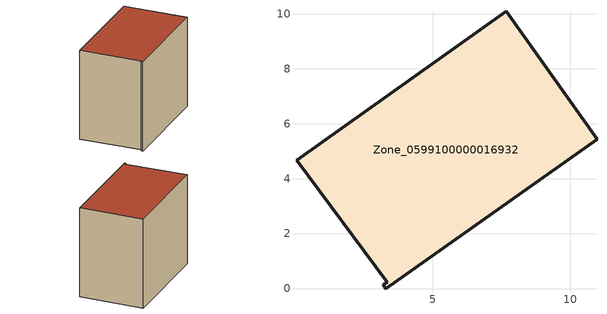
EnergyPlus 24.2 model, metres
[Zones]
Zone_0599100000016932
 floor ground (C_G): 3.21,0.13 3.35,0.23 0.05,4.67 7.68,10.08 10.98,5.44 3.31,0 z0
 wall outside (C_F): 3.31,0 10.98,5.44 7.68,10.08 0.05,4.67 3.35,0.23 3.21,0.13 3.31,0 z0:8.1
 roof outside (C_R): 3.35,0.23 3.21,0.13 3.31,0 10.98,5.44 7.68,10.08 0.05,4.67 z8.1
[BUILDING]
Pand.0599100000016932: North Axis=0; Terrain=City; Loads Convergence Tolerance Value=0.04; Temperature Convergence Tolerance Value=0.4; Solar Distribution=FullExterior; Maximum Number of Warmup Days=25; Minimum Number of Warmup Days=1
[Site:Location]
Rotterdam.The.Hague.AP_ZH_NLD Design_Conditions: Latitude=51.96; Longitude=4.45; Time Zone=1; Elevation=-4.5
[SITE:GROUNDTEMPERATURE:BUILDINGSURFACE]
18, 18, 18, 18, 18, 18, 18, 18, 18, 18, 18, 18
[MATERIAL] Thermal Absorptance=0.9; Solar Absorptance=0.7; Visible Absorptance=0.7
Name | Roughness | Thickness | Conductivity | Density | Specific Heat
G.TI.1975-1991 | MediumSmooth | 0.15 | 0.288461 | 540 | 1210
F.TI.1975-1991 | Rough | 0.3 | 0.230769 | 1920 | 840
R.TI.1975-1991 | MediumRough | 0.2 | 0.153846 | 1500 | 1000
[CONSTRUCTION]
C_G: G.TI.1975-1991
C_F: F.TI.1975-1991
C_R: R.TI.1975-1991
[ZONE]
Zone_0599100000016932: Type=1; Multiplier=1; Ceiling Height=Autocalculate; Volume=Autocalculate; Floor Area=autocalculate; Part of Total Floor Area=Yes
[ZONEINFILTRATION:DESIGNFLOWRATE]
Infil_Zone_0599100000016932: Zone or ZoneList or Space or SpaceList=Zone_0599100000016932; Schedule=AlwaysOn; Design Flow Rate Calculation Method=Flow/Area; Flow Rate per Floor Area=0.003; Constant Term Coefficient=1; Temperature Term Coefficient=0; Velocity Term Coefficient=0; Velocity Squared Term Coefficient=0
[HVACTEMPLATE:ZONE:IDEALLOADSAIRSYSTEM]
Zone_0599100000016932: Maximum Heating Supply Air Temperature=50; Minimum Cooling Supply Air Temperature=13; Maximum Heating Supply Air Humidity Ratio=0.0156; Minimum Cooling Supply Air Humidity Ratio=0.0077; Heating Limit=NoLimit; Cooling Limit=NoLimit; Dehumidification Control Type=ConstantSensibleHeatRatio; Cooling Sensible Heat Ratio=0.7; Dehumidification Setpoint=60; Humidification Control Type=None; Humidification Setpoint=30; Outdoor Air Method=None; Outdoor Air Flow Rate per Person=0.00944; Outdoor Air Flow Rate per Zone Floor Area=0; Outdoor Air Flow Rate per Zone=0; Demand Controlled Ventilation Type=None; Outdoor Air Economizer Type=NoEconomizer; Heat Recovery Type=None; Sensible Heat Recovery Effectiveness=0.7; Latent Heat Recovery Effectiveness=0.65
[ZONECONTROL:THERMOSTAT]
ThermostatControl_Zone_0599100000016932: Zone or ZoneList=Zone_0599100000016932; Control Type Schedule=DualSetpointControlType; Control 1=Thermostat_Zone_0599100000016932; Temperature Difference Between Cutout And Setpoint=0
[THERMOSTATSETPOINT:DUALSETPOINT]
Thermostat_Zone_0599100000016932: Heating Setpoint Temperature Schedule=HeatingSetpoint_Zone_0599100000016932; Cooling Setpoint Temperature Schedule=CoolingSetpoint_Zone_0599100000016932
[SCHEDULE:COMPACT]
HeatingSetpoint_Zone_0599100000016932: Through: 12/31, For: AllDays, Until: 24:00, 21
CoolingSetpoint_Zone_0599100000016932: Through: 12/31, For: AllDays, Until: 24:00, 24
DualSetpointControlType: Through: 12/31, For: AllDays, Until: 24:00, 4
AlwaysOn: Through: 12/31, For: AllDays, Until: 24:00, 1
